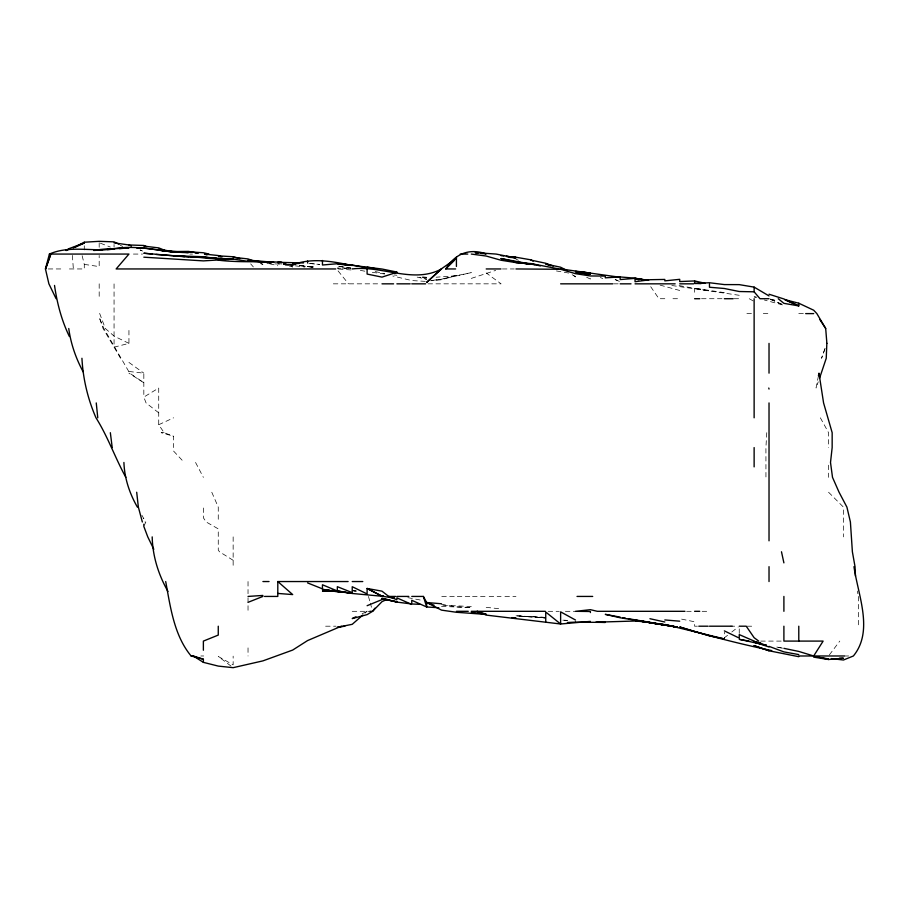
<?xml version="1.0" encoding="UTF-8"?>
<svg xmlns="http://www.w3.org/2000/svg" width="909" height="909" viewBox="0 0 909 909"><rect width="100%" height="100%" fill="white"/><g stroke="black" fill="none" stroke-linecap="round" stroke-linejoin="round"><path stroke-width="0.68" stroke-dasharray="4.54 3.41" d="M766.764 432.695L765.923 447.58L765.946 477.35M818.441 375.86L816.043 388.041L818.259 381.837M144.326 525.322L145.826 522.005L143.827 522.005M829.36 654.912L839.78 641.095M364.963 613.177L367.111 611.143M727.552 635.311L724.359 637.788L724.359 632.289M731.802 631.994L738.188 627.028M158.723 412.834L146.054 402.926L143.827 397.097L158.723 388.041L158.723 424.73L164.12 432.695L173.608 436.263L173.608 447.58M362.134 613.745L367.088 611.314M158.723 424.73L173.608 417.81M471.305 278.393L495.666 270.393M128.942 330.421L128.942 343.386L114.057 347.158L103.069 328.501L99.183 317.264L103.899 328.501L129.714 373.156L143.827 382.746L128.942 373.156M432.07 280.415L441.535 279.199L471.305 272.632L456.42 275.711L436.127 277.222M133.407 254.065L142.531 254.065M189.845 254.065L192.549 254.065M48.268 268.95L63.698 268.95M69.402 268.95L84.287 268.95L84.287 264.383L82.06 255.361M502.404 268.95L514.255 268.95M333.319 283.835L380.939 283.835M428.014 283.835L456.42 283.835M459.999 283.835L501.086 283.835L486.201 272.927M613.62 283.835L618.859 283.835M664.82 298.72L658.945 298.72L649.935 285.585M672.967 298.72L679.705 298.72M701.543 298.72L724.359 298.72M734.052 298.72L739.244 298.72M746.903 313.605L751.72 313.605M763.299 313.605L769.025 313.605M798.784 313.605L804.442 313.605M164.12 432.695L161.154 432.695L173.608 436.263M441.774 596.429L456.42 596.429M457.295 596.429L471.305 596.429M472.566 596.429L486.201 596.429M489.178 596.429L501.086 596.429M504.927 596.429L515.96 596.429M352.226 611.314L369.861 611.314M548.15 611.314L559.24 611.314M565.398 611.314L575.511 611.314M686.647 611.314L693.272 611.314M702.146 611.314L709.474 611.314M325.615 626.199L336.046 626.199M697.385 626.199L694.59 626.199L694.59 621.779L679.705 618.734M730.12 626.199L737.949 626.199M747.13 626.199L754.129 626.199M760.742 641.095L781.263 641.095M200.855 655.98L203.718 655.98M846.063 655.98L848.676 655.98M266.973 263.61L281.858 264.155M350.874 268.178L337.341 266.064L350.874 268.121L337.341 268.11L352.226 268.496M471.305 606.519L441.535 605.167M544.389 617.37L515.96 615.791L545.741 618.04L517.323 615.916M545.741 617.416L517.323 615.916M292.687 264.439L283.21 263.94L292.687 265.019L283.21 263.758L292.687 264.826M441.535 606.439L471.305 607.507L456.42 606.928L441.535 604.28M425.298 281.358L411.766 280.563L392.824 275.995M352.226 590.68L356.283 590.952M277.802 263.655L281.858 263.974M299.459 265.598L314.332 267.041L299.459 265.735M312.98 266.973L307.572 266.507L312.98 267.019L307.572 266.598L310.276 267.007M308.924 263.405L319.752 264.439L308.924 263.383M384.712 274.018L369.815 271.984M394.176 274.972L396.881 275.245M486.201 607.348L501.086 608.916M568.739 273.052L554.217 270.564M128.942 371.474L143.827 373.156L143.827 397.097M739.244 295.289L670.24 285.267M724.359 292.63L694.59 288.21L709.474 291.005L675.955 285.028M756.833 297.209L754.129 296.891L756.708 297.254M426.662 277.29L422.594 276.893M295.391 265.86L304.867 267.041M299.459 265.292L311.628 266.985M292.687 265.519L283.21 264.326L292.687 266.939L283.21 264.212M283.21 263.792L292.687 265.098L283.21 263.644M84.287 264.383L99.183 266.576L99.183 255.463M407.891 597.656L422.594 600.463M351.01 269.939L337.341 268.95L337.341 269.996L348.511 283.835M360.35 270.393L367.111 271.598M375.235 271.541L384.712 273.7M770.377 299.402L777.138 300.947M417.186 277.12L426.662 279.279L419.89 277.234M782.547 304.89L764.355 300.004M679.705 290.471L660.104 285.119M770.377 299.072L777.138 300.777M269.678 263.69L277.802 265.769M260.213 263.542L262.917 264.303L260.44 263.405M100.422 243.214L110.341 247.055M615.2 279.699L620.165 281.654L615.2 279.472M120.261 245.407L122.749 246.43M770.264 299.266L783.899 305.208M600.315 277.495L602.792 278.597M770.605 299.266L781.49 304.129M515.96 259.122L518.448 260.315M586.669 277.268L590.395 279.052L590.395 276.666M128.942 343.386L114.057 336.08L105.33 328.501L99.183 312.185M749.255 298.72L754.129 301.47M233.147 560.296L219.478 551.774L218.262 550.059L218.262 528.868L206.218 522.005L203.377 517.8L203.377 507.12M572.17 274.7L575.511 276.847L575.511 274.382M128.942 362.43L143.827 373.156M573.397 275.268L575.511 276.847M231.011 666.07L218.262 656.457L233.147 664.854L233.147 656.15M828.565 492.235L843.45 507.12L843.45 536.889M173.608 451.091L184.22 462.465M250.691 263.894L253.35 266.928M120.499 358.271L114.057 347.158L114.057 283.835M141.895 515.244L143.827 518.721L142.19 515.244M820.361 417.81L828.565 432.695L828.565 447.58M195.549 462.465L203.377 477.35M211.786 492.235L218.262 507.12L218.262 522.005M368.463 596.429L369.974 601.849M370.349 603.201L371.474 607.257M857.38 591.02L857.857 593.725M72.379 255.418L73.356 268.95M858.335 596.429L858.335 626.199M828.565 465.169L828.565 477.35M739.244 628.903L739.244 635.664M694.59 288.358L694.59 292.266M248.032 581.544L248.032 593.702M248.032 597.781L248.032 611.314M248.032 647.89L248.032 655.98M233.147 536.889L233.147 566.659M114.057 244.51L114.057 247.168M99.183 242.737L99.183 248.021M99.183 283.835L99.183 298.72M84.287 245.816L84.287 249.93M825.077 348.34L821.554 358.271L825.111 348.34M456.42 275.427L441.535 279.767L430.718 280.745L441.535 279.199L456.42 275.427M567.386 620.393L561.978 620.12L567.386 620.393M356.283 591.134L353.578 590.839L356.283 591.123M426.662 277.915L422.594 277.256L426.662 277.915M782.547 648.174L775.786 646.833L782.547 648.174M142.588 251.066L140.111 249.964L142.588 251.054"/><path stroke-width="1.36" d="M754.129 466.874L754.129 447.58M826.838 343.386L826.247 358.271L819.588 378.11M818.441 375.86L818.975 373.156L823.577 402.926L832.167 432.695L832.155 447.58L830.508 462.465L832.508 477.35L839.064 492.235L846.915 507.12L850.404 522.005L852.381 551.774L855.028 566.659L855.471 576.136M56.108 298.72L48.893 283.835L45.45 268.95L49.404 254.065C69.482 245.123 92.718 251.816 114.057 249.043L107.296 249.566M45.666 268.95L50.836 254.065L45.45 268.95M845.052 655.98L813.68 655.98L823.134 641.095L783.899 641.095L783.899 626.199M374.951 608.178L372.599 611.314L367.111 614.62L352.226 618.586L355.942 616.768M455.602 268.95L445.751 268.95C455.068 253.872 469.055 247.873 486.201 253.918L480.781 253.372M445.751 268.95L454.489 260.281M441.285 268.95L426.662 282.358L441.535 268.95C413.447 284.108 382.132 265.235 352.226 268.95M362.839 615.029L352.226 624.313L337.341 627.312L344.863 626.199M441.535 268.746L456.42 258.361M66.175 250.577L69.402 248.487L84.287 243.033L84.287 242.214L99.183 241.328L114.057 241.862L119.022 244.226M67.255 250.111L69.402 248.782L65.857 250.373M341.364 626.199L307.572 640.572L292.687 650.06L262.917 660.877L233.147 667.672L218.262 666.092L203.377 662.354L193.299 655.98L191.117 655.98C174.096 635.505 170.415 607.064 165.699 581.544M73.129 247.952L84.287 242.214M75.606 247.021L84.287 243.033M387.132 599.326L381.996 601.656L372.599 611.314L369.861 611.314M367.111 605.701L384.564 598.52M248.032 602.337L262.917 596.429M396.881 272.28L381.996 277.12L367.111 274.075L367.111 268.95M352.226 265.53C332.649 261.428 312.06 257.429 292.687 264.792L295.391 264.451M590.395 621.381L560.626 623.994L486.201 615.098L477.066 611.314L486.201 614.245L471.305 612.211M365.759 267.644L352.226 265.042L337.341 263.735L322.456 265.008L322.456 260.485M816.384 656.616L828.565 659.502L843.45 658.23L839.382 658.241M101.888 249.975L93.763 250.464M119.477 248.634L128.942 247.918L99.183 249.645L114.057 249.043M694.59 631.675L724.359 638.947L709.474 635.891L679.705 626.983C709.895 636.368 740.983 644.129 771.73 650.594M143.827 257.19L203.377 260.883L233.147 259.054L248.032 261.36M114.057 248.646C139.111 244.362 163.54 252.657 188.481 252.611L158.723 250.191L173.608 252.134L143.827 247.975L137.066 247.952M248.032 596.429L262.917 595.44M292.687 263.837L299.459 263.417M620.165 276.938L620.165 279.563L635.05 278.37L647.231 280.381L635.05 278.188L620.165 276.938L605.28 277.836L605.28 276.075L590.395 275.961L575.511 273.677L560.626 269.291L515.96 268.95M333.285 590.384L322.456 591.032L334.637 590.85M648.583 280.358L635.05 278.37L635.05 281.733L649.935 279.711L664.82 279.438L664.82 280.87L679.705 279.324L679.705 281.563L694.59 280.949L694.59 283.426L709.474 282.744L724.359 284.585L739.244 284.631L754.129 287.119L769.025 295.925M567.386 622.506L575.511 622.131M510.551 257.372L515.96 257.236L530.856 259.826L533.14 261.144M510.551 257.486L515.96 257.406L506.495 256.281M49.404 254.065L128.942 254.065L116.147 268.95L335.739 268.95M460.238 254.065L467.783 254.065M486.201 268.95L500.939 268.95M381.996 283.835L393.586 283.835M396.881 283.835L410.175 283.835M411.766 283.835L425.651 283.835M560.626 283.835L612.723 283.835M620.165 283.835L631.016 283.835M635.05 283.835L675.148 283.835M679.705 283.835L693.612 283.835M694.59 298.72L699.794 298.72M724.359 298.72L733.165 298.72M769.025 298.72L760.004 298.72L754.129 291.812L754.129 287.119M805.681 313.605L813.68 313.605M262.917 581.544L269.041 581.544M264.542 596.429L277.802 596.429L277.802 581.544L348.113 581.544M352.226 581.544L362.771 581.544M395.631 596.429L388.722 596.429L381.996 591.168L367.111 588.464L367.111 593.929L352.226 586.714L352.226 592.634L337.341 586.68L337.341 590.975L352.226 593.475L383.882 596.429L381.996 596.179L367.111 588.464L381.996 596.168L394.176 598.179M396.881 596.429L408.845 596.429M411.766 596.429L423.367 596.429L426.662 602.508L426.662 606.973L438.831 607.746M577.022 596.429L592.702 596.429M456.42 611.314L468.26 611.314M471.305 611.314L545.355 611.314M684.954 611.314L597.327 611.314L590.395 609.678L575.511 611.314L590.395 611.496L590.395 612.575M694.59 611.314L699.737 611.314M698.805 626.199L708.122 626.199M709.474 626.199L732.29 626.199M739.244 626.199L746.232 626.199L754.129 637.709L758.72 641.095M798.784 655.98L812.328 655.98M652.639 623.051L635.05 620.449L645.879 621.733M652.639 622.938L649.935 622.892L663.468 624.46M754.129 291.812L739.244 291.516L724.359 288.494L709.474 287.244L709.474 283.835M597.156 622.222L605.28 622.415L575.511 622.176M595.804 622.199L635.05 621.017L645.879 621.892M344.113 592.02L337.341 591.816L322.456 589.407L329.228 590.043M114.057 242.885L128.942 244.964L143.827 245.475L146.315 246.544M694.59 283.426L701.066 283.631M229.079 259.485L188.481 256.69L233.147 259.076L227.727 258.883M218.262 258.531L220.967 258.633M254.793 261.326L248.032 261.065L269.678 262.19M257.508 261.428L269.678 262.281M413.118 604.042L419.89 604.337M475.373 252.622L496.109 254.065L515.96 258.008L506.495 256.497M344.113 591.816L337.341 591.441L352.226 593.384L337.341 590.975L322.456 584.771L322.456 588.85L307.572 582.908M471.305 254.065L486.201 256.043L501.086 260.258L515.96 262.61L530.856 263.565L540.321 265.951M590.395 273.893L575.511 271.973M281.858 262.576L277.802 262.292L303.515 262.94M583.623 273.507L590.395 273.984L576.863 272.711L580.919 273.154M511.903 617.631L515.96 617.927L513.255 617.711M277.802 593.429L292.687 594.577L277.802 581.544M486.201 614.427L456.42 612.28L441.535 610.132L426.662 602.508L441.535 603.769M664.82 619.949L679.705 621.188M273.745 262.281L248.032 260.099M281.858 262.315C260.667 261.008 239.34 262.792 218.262 260.156M184.425 256.736L143.827 253.213L152.087 254.065M475.373 252.827L478.077 253.1M515.96 262.61L521.38 263.156L501.086 258.599M524.084 263.428L530.856 264.11L501.086 258.554M156.064 254.463L188.481 256.793L173.608 255.736L203.377 256.736L216.91 258.554M203.377 257.19L216.91 258.599M590.395 272.995L575.511 271.461L590.395 273.086M620.165 277.29L560.626 268.95M233.147 257.258L248.032 258.929L254.236 261.167M831.269 658.582L843.45 660.014L853.381 655.98C873.924 630.994 858.005 595.202 853.971 566.659M501.086 255.634L503.791 255.952M341.409 264.008L338.693 263.621L381.996 269.019L396.881 272.041M143.827 246.1L158.723 247.896L164.915 250.418M813.68 657.139L828.565 659.502M396.881 602.099L381.996 598.349L396.881 602.099L411.766 603.985M658.059 623.688L628.289 618.699M660.763 624.063L663.468 624.426M530.856 263.565L559.115 268.95M158.723 249.214L177.675 252.327M344.113 264.383L348.17 264.962M191.197 252.225L188.481 251.827L203.377 252.736L208.888 254.065M195.253 252.838L197.957 253.236M677.171 627.051L620.165 617.768L605.28 614.348L620.165 617.12M664.82 625.153L649.935 622.585L677.046 627.051L635.05 620.199L671.706 626.199M337.341 263.735L345.465 265.076M381.996 599.122L396.881 601.633M798.784 656.696L769.025 650.776L754.129 645.663L769.025 650.776M528.152 263.951L515.96 261.792L529.504 264.178M197.957 253.088L188.481 251.395L173.608 251.554L176.323 252.179M749.061 641.095L739.244 639.322L766.31 645.242M798.784 654.582L783.899 651.889L769.025 646.367M367.111 267.132L376.94 268.95M381.996 596.179L383.359 596.429M622.87 617.643L625.574 618.177M671.933 626.199L677.114 627.244M821.793 657.627L828.565 659.014M783.899 648.344L798.784 651.435L813.68 655.98M530.856 260.099L545.741 263.258L553.183 266.11M530.856 264.008L534.912 264.905M649.935 618.711L664.82 621.995M694.59 280.949L704.952 283.256M677.398 627.244L664.82 624.517L694.59 631.698M754.129 642.174L766.31 645.163M785.262 299.754L798.784 303.22L813.68 310.208L816.861 313.605L825.69 328.501L826.883 343.386M191.117 655.98L203.377 659.23L203.377 662.354M394.165 597.895L388.722 596.429L396.881 599.747L396.881 597.872L411.766 604.428L411.766 600.281L426.662 606.973L423.367 596.429M239.908 258.622L233.147 256.758L218.262 255.838L220.739 256.679M193.299 655.98L203.377 659.23M769.025 294.221L783.899 298.97L798.784 305.913L798.784 303.22M550.695 265.689L545.741 264.065L560.626 267.212L567.057 270.53M754.129 642.004L769.025 646.992M207.002 254.952L204.491 254.065L218.262 255.543L221.978 256.883M426.662 602.508L434.104 605.212M754.129 641.095L739.244 634.596L739.244 638.095L724.359 630.88M785.149 299.947L798.784 305.913L783.899 303.345L778.24 298.72M128.942 244.964L131.43 246.078M575.511 620.029L560.626 611.859L560.626 623.994L545.741 612.041L545.741 621.756M819.679 319.332L825.69 328.501M125.851 477.35C115.091 457.852 107.898 436.684 95.99 417.81C87.809 399.04 82.992 378.723 81.935 358.271M83.219 371.906C75.901 358.419 70.8 343.727 68.754 328.501M153.814 549.297L147.769 536.889L143.827 526.425L143.827 524.22M137.395 507.12C129.544 493.462 124.488 478.282 123.908 462.465M167.972 591.475C158.473 574.715 152.621 556.263 152.189 536.889M69.402 336.535C61.585 320.513 57.062 303.038 54.517 285.437M142.349 522.005L138.361 507.12L136.691 492.235M768.764 388.041L769.025 389.052M781.479 551.774L783.899 562.876M110.341 432.695L112.216 447.58M96.252 402.926L97.774 417.81M798.784 626.199L798.784 641.095M783.899 596.429L783.899 611.314M769.025 343.386L769.025 373.156M769.025 402.926L769.025 540.821M769.025 566.659L769.025 581.544M754.129 298.72L754.129 417.81M456.42 257.156L456.42 266.439M307.572 261.065L307.572 263.042M218.262 626.199L218.262 635.084L203.377 641.095L203.377 650.242M143.827 247.702L137.066 247.793L143.827 247.702M639.107 279.563L636.402 279.245L639.107 279.563M645.879 280.358L641.811 279.881L645.879 280.37M760.901 643.311L754.129 641.481L760.901 643.311"/></g></svg>
